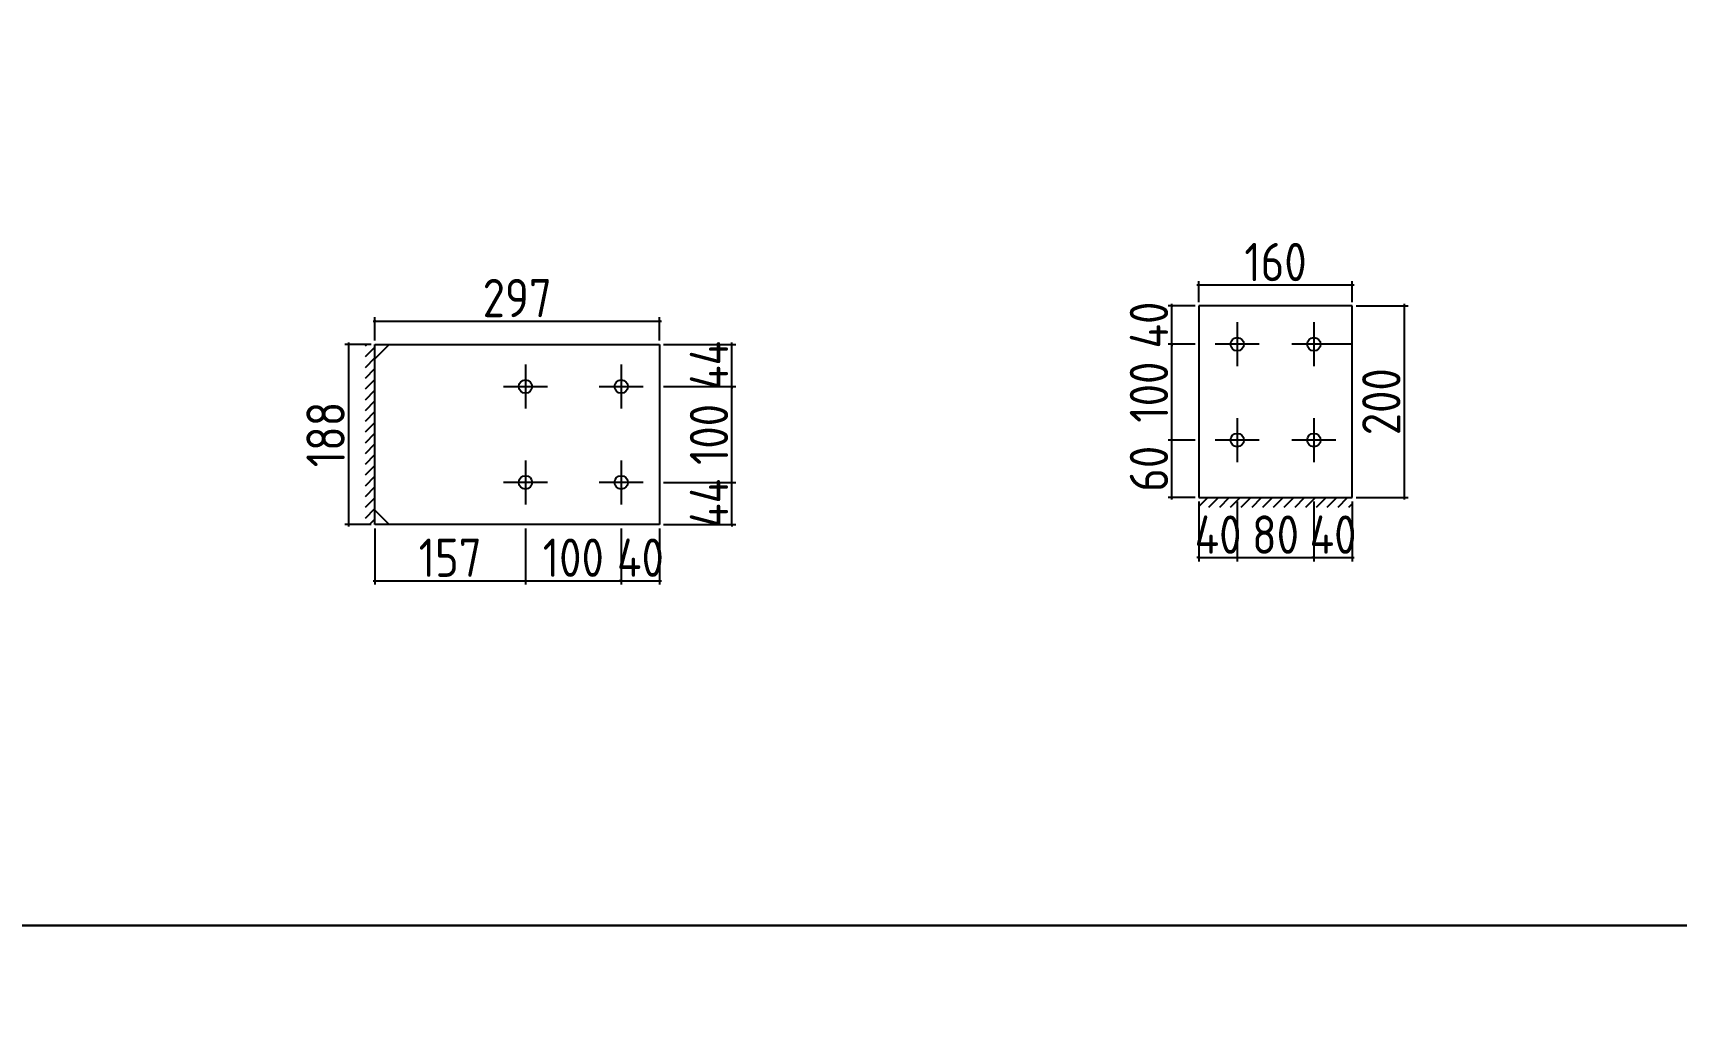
# Model space of a CAD drawing. Extents: x 102162 to 621267, y -39398 to 328893.
# Drawn here: x 306285 to 314858, y 296171 to 301260 of the extents above; entities that cross this region are included whole.
import ezdxf

# ---------------------------------------------------------------- set-up
doc = ezdxf.new("R2010")
doc.units = 0
doc.header["$LTSCALE"] = 1000
doc.header["$MEASUREMENT"] = 0
doc.styles.get("Standard").update_dxf_attribs({"font": 'gbenor.shx', "bigfont": 'gbcbig.shx'})
doc.dimstyles.get("Standard").update_dxf_attribs({"dimscale": 100, "dimtxt": 3.5, "dimasz": 1, "dimexe": 2.5, "dimexo": 3, "dimgap": 1.5, "dimtad": 1, "dimdec": 0, "dimzin": 0, "dimdsep": 46, "dimtxsty": 'Standard', "dimblk": 'ARCHTICK', "dimcen": 0.09, "dimadec": 0, "dimazin": 0, "dimtfac": 1, "dimtdec": 0, "dimtix": 1, "dimtmove": 2, "dimatfit": 3, "dimfxl": 1, "dimtolj": 1, "dimtzin": 0, "dimarcsym": 0})

# ---------------------------------------------------------------- blocks, each defined once
blk = doc.blocks.new('_ArchTick')
at = {"color": 0, "linetype": 'ByBlock', "const_width": 0.4}
blk.add_lwpolyline([(-0.5, -0.5), (0.5, 0.5)], dxfattribs=at)
blk = doc.blocks.new('*D5227')
at = {"color": 0, "lineweight": -2}
for p, q in [((308069.7, 298674.5), (308069.7, 298381.6)), ((308854.7, 298674.5), (308854.7, 298381.6)), ((308059.7, 298401.6), (308864.7, 298401.6))]:
    blk.add_line(p, q, dxfattribs=at)
at = {"layer": 'Defpoints', "color": 0}
for p in [(308069.7, 298694.5), (308854.7, 298694.5), (308854.7, 298401.6)]:
    blk.add_point(p, dxfattribs=at)
at = {"color": 0, "lineweight": -2, "xscale": 10, "yscale": 10, "zscale": 10, "rotation": 180}
blk.add_blockref('_ArchTick', (308069.7, 298401.6), dxfattribs=at)
at = {"color": 0, "lineweight": -2, "xscale": 10, "yscale": 10, "zscale": 10}
blk.add_blockref('_ArchTick', (308854.7, 298401.6), dxfattribs=at)
at = {"color": 0, "insert": (308462.2, 298521.6), "char_height": 200, "attachment_point": 5}
blk.add_mtext('\\A1;157', dxfattribs=at)
blk = doc.blocks.new('*D5322')
at = {"color": 0, "lineweight": -2}
for p, q in [((308854.7, 298674.5), (308854.7, 298381.6)), ((309354.7, 298674.5), (309354.7, 298381.6)), ((308844.7, 298401.6), (309364.7, 298401.6))]:
    blk.add_line(p, q, dxfattribs=at)
at = {"layer": 'Defpoints', "color": 0}
for p in [(308854.7, 298694.5), (309354.7, 298694.5), (309354.7, 298401.6)]:
    blk.add_point(p, dxfattribs=at)
at = {"color": 0, "lineweight": -2, "xscale": 10, "yscale": 10, "zscale": 10, "rotation": 180}
blk.add_blockref('_ArchTick', (308854.7, 298401.6), dxfattribs=at)
at = {"color": 0, "lineweight": -2, "xscale": 10, "yscale": 10, "zscale": 10}
blk.add_blockref('_ArchTick', (309354.7, 298401.6), dxfattribs=at)
at = {"color": 0, "insert": (309104.7, 298521.6), "char_height": 200, "attachment_point": 5}
blk.add_mtext('\\A1;100', dxfattribs=at)
blk = doc.blocks.new('*D5323')
at = {"color": 0, "lineweight": -2}
for p, q in [((309354.7, 298674.5), (309354.7, 298381.6)), ((309554.7, 298674.5), (309554.7, 298381.6)), ((309354.7, 298401.6), (309344.7, 298401.6)), ((309354.7, 298401.6), (309554.7, 298401.6)), ((309554.7, 298401.6), (309564.7, 298401.6))]:
    blk.add_line(p, q, dxfattribs=at)
at = {"layer": 'Defpoints', "color": 0}
for p in [(309354.7, 298694.5), (309554.7, 298694.5), (309554.7, 298401.6)]:
    blk.add_point(p, dxfattribs=at)
at = {"color": 0, "lineweight": -2, "xscale": 10, "yscale": 10, "zscale": 10}
blk.add_blockref('_ArchTick', (309354.7, 298401.6), dxfattribs=at)
at = {"color": 0, "lineweight": -2, "xscale": 10, "yscale": 10, "zscale": 10, "rotation": 180}
blk.add_blockref('_ArchTick', (309554.7, 298401.6), dxfattribs=at)
at = {"color": 0, "insert": (309454.7, 298521.6), "char_height": 200, "attachment_point": 5}
blk.add_mtext('\\A1;40', dxfattribs=at)
blk = doc.blocks.new('*D5324')
at = {"color": 0, "lineweight": -2}
for p, q in [((309574.7, 298914.5), (309952.4, 298914.5)), ((309932.4, 298914.5), (309932.4, 298924.5)), ((309932.4, 298694.5), (309932.4, 298914.5)), ((309574.7, 298694.5), (309952.4, 298694.5)), ((309932.4, 298694.5), (309932.4, 298684.5))]:
    blk.add_line(p, q, dxfattribs=at)
at = {"layer": 'Defpoints', "color": 0}
for p in [(309554.7, 298914.5), (309932.4, 298914.5), (309554.7, 298694.5)]:
    blk.add_point(p, dxfattribs=at)
at = {"color": 0, "lineweight": -2, "xscale": 10, "yscale": 10, "zscale": 10}
for p, rotation in [((309932.4, 298914.5), 270), ((309932.4, 298694.5), 90)]:
    blk.add_blockref('_ArchTick', p, dxfattribs=dict(at, rotation=rotation))
at = {"color": 0, "insert": (309812.4, 298804.5), "char_height": 200, "attachment_point": 5, "rotation": 90}
blk.add_mtext('\\A1;44', dxfattribs=at)
blk = doc.blocks.new('*D5325')
at = {"color": 0, "lineweight": -2}
for p, q in [((309574.7, 299414.5), (309952.4, 299414.5)), ((309932.4, 298904.5), (309932.4, 299424.5)), ((309574.7, 298914.5), (309952.4, 298914.5))]:
    blk.add_line(p, q, dxfattribs=at)
at = {"layer": 'Defpoints', "color": 0}
for p in [(309554.7, 299414.5), (309932.4, 299414.5), (309554.7, 298914.5)]:
    blk.add_point(p, dxfattribs=at)
at = {"color": 0, "lineweight": -2, "xscale": 10, "yscale": 10, "zscale": 10}
for p, rotation in [((309932.4, 299414.5), 90), ((309932.4, 298914.5), 270)]:
    blk.add_blockref('_ArchTick', p, dxfattribs=dict(at, rotation=rotation))
at = {"color": 0, "insert": (309812.4, 299164.5), "char_height": 200, "attachment_point": 5, "rotation": 90}
blk.add_mtext('\\A1;100', dxfattribs=at)
blk = doc.blocks.new('*D5326')
at = {"color": 0, "lineweight": -2}
for p, q in [((309932.4, 299634.5), (309932.4, 299644.5)), ((309574.7, 299634.5), (309952.4, 299634.5)), ((309932.4, 299414.5), (309932.4, 299634.5)), ((309574.7, 299414.5), (309952.4, 299414.5)), ((309932.4, 299414.5), (309932.4, 299404.5))]:
    blk.add_line(p, q, dxfattribs=at)
at = {"layer": 'Defpoints', "color": 0}
for p in [(309554.7, 299634.5), (309932.4, 299634.5), (309554.7, 299414.5)]:
    blk.add_point(p, dxfattribs=at)
at = {"color": 0, "lineweight": -2, "xscale": 10, "yscale": 10, "zscale": 10}
for p, rotation in [((309932.4, 299634.5), 270), ((309932.4, 299414.5), 90)]:
    blk.add_blockref('_ArchTick', p, dxfattribs=dict(at, rotation=rotation))
at = {"color": 0, "insert": (309812.4, 299524.5), "char_height": 200, "attachment_point": 5, "rotation": 90}
blk.add_mtext('\\A1;44', dxfattribs=at)
blk = doc.blocks.new('*D5327')
at = {"color": 0, "lineweight": -2}
for p, q in [((307932.2, 299644.5), (307932.2, 298684.5)), ((308049.7, 299634.5), (307912.2, 299634.5)), ((308049.7, 298694.5), (307912.2, 298694.5))]:
    blk.add_line(p, q, dxfattribs=at)
at = {"layer": 'Defpoints', "color": 0}
for p in [(308069.7, 299634.5), (307932.2, 298694.5), (308069.7, 298694.5)]:
    blk.add_point(p, dxfattribs=at)
at = {"color": 0, "lineweight": -2, "xscale": 10, "yscale": 10, "zscale": 10}
for p, rotation in [((307932.2, 299634.5), 90), ((307932.2, 298694.5), 270)]:
    blk.add_blockref('_ArchTick', p, dxfattribs=dict(at, rotation=rotation))
at = {"color": 0, "insert": (307812.2, 299164.5), "char_height": 200, "attachment_point": 5, "rotation": 90}
blk.add_mtext('\\A1;188', dxfattribs=at)
blk = doc.blocks.new('*D5328')
at = {"color": 0, "lineweight": -2}
for p, q in [((308059.7, 299756.5), (309564.7, 299756.5)), ((308069.7, 299654.5), (308069.7, 299776.5)), ((309554.7, 299654.5), (309554.7, 299776.5))]:
    blk.add_line(p, q, dxfattribs=at)
at = {"layer": 'Defpoints', "color": 0}
for p in [(309554.7, 299756.5), (308069.7, 299634.5), (309554.7, 299634.5)]:
    blk.add_point(p, dxfattribs=at)
at = {"color": 0, "lineweight": -2, "xscale": 10, "yscale": 10, "zscale": 10, "rotation": 180}
blk.add_blockref('_ArchTick', (308069.7, 299756.5), dxfattribs=at)
at = {"color": 0, "lineweight": -2, "xscale": 10, "yscale": 10, "zscale": 10}
blk.add_blockref('_ArchTick', (309554.7, 299756.5), dxfattribs=at)
at = {"color": 0, "insert": (308812.2, 299876.5), "char_height": 200, "attachment_point": 5}
blk.add_mtext('\\A1;297', dxfattribs=at)
blk = doc.blocks.new('*D5195')
at = {"color": 0, "lineweight": -2}
for p, q in [((312348.2, 299135.4), (312207.7, 299135.4)), ((312227.7, 298825.4), (312227.7, 299145.4)), ((312348.2, 298835.4), (312207.7, 298835.4))]:
    blk.add_line(p, q, dxfattribs=at)
at = {"layer": 'Defpoints', "color": 0}
for p in [(312227.7, 299135.4), (312368.2, 299135.4), (312368.2, 298835.4)]:
    blk.add_point(p, dxfattribs=at)
at = {"color": 0, "lineweight": -2, "xscale": 10, "yscale": 10, "zscale": 10}
for p, rotation in [((312227.7, 299135.4), 90), ((312227.7, 298835.4), 270)]:
    blk.add_blockref('_ArchTick', p, dxfattribs=dict(at, rotation=rotation))
at = {"color": 0, "insert": (312107.7, 298985.4), "char_height": 200, "attachment_point": 5, "rotation": 90}
blk.add_mtext('\\A1;60', dxfattribs=at)
blk = doc.blocks.new('*D5251')
at = {"color": 0, "lineweight": -2}
for p, q in [((312368.2, 298815.4), (312368.2, 298501.9)), ((312568.2, 298815.4), (312568.2, 298501.9)), ((312368.2, 298521.9), (312358.2, 298521.9)), ((312368.2, 298521.9), (312568.2, 298521.9)), ((312568.2, 298521.9), (312578.2, 298521.9))]:
    blk.add_line(p, q, dxfattribs=at)
at = {"layer": 'Defpoints', "color": 0}
for p in [(312368.2, 298835.4), (312568.2, 298835.4), (312568.2, 298521.9)]:
    blk.add_point(p, dxfattribs=at)
at = {"color": 0, "lineweight": -2, "xscale": 10, "yscale": 10, "zscale": 10}
blk.add_blockref('_ArchTick', (312368.2, 298521.9), dxfattribs=at)
at = {"color": 0, "lineweight": -2, "xscale": 10, "yscale": 10, "zscale": 10, "rotation": 180}
blk.add_blockref('_ArchTick', (312568.2, 298521.9), dxfattribs=at)
at = {"color": 0, "insert": (312468.2, 298641.9), "char_height": 200, "attachment_point": 5}
blk.add_mtext('\\A1;40', dxfattribs=at)
blk = doc.blocks.new('*D5252')
at = {"color": 0, "lineweight": -2}
for p, q in [((312348.2, 299835.4), (312207.7, 299835.4)), ((312227.7, 299835.4), (312227.7, 299845.4)), ((312227.7, 299635.4), (312227.7, 299835.4)), ((312348.2, 299635.4), (312207.7, 299635.4)), ((312227.7, 299635.4), (312227.7, 299625.4))]:
    blk.add_line(p, q, dxfattribs=at)
at = {"layer": 'Defpoints', "color": 0}
for p in [(312227.7, 299835.4), (312368.2, 299835.4), (312368.2, 299635.4)]:
    blk.add_point(p, dxfattribs=at)
at = {"color": 0, "lineweight": -2, "xscale": 10, "yscale": 10, "zscale": 10}
for p, rotation in [((312227.7, 299835.4), 270), ((312227.7, 299635.4), 90)]:
    blk.add_blockref('_ArchTick', p, dxfattribs=dict(at, rotation=rotation))
at = {"color": 0, "insert": (312107.7, 299735.4), "char_height": 200, "attachment_point": 5, "rotation": 90}
blk.add_mtext('\\A1;40', dxfattribs=at)
blk = doc.blocks.new('*D5196')
at = {"color": 0, "lineweight": -2}
for p, q in [((312968.2, 298815.4), (312968.2, 298501.9)), ((313168.2, 298815.4), (313168.2, 298501.9)), ((312968.2, 298521.9), (312958.2, 298521.9)), ((312968.2, 298521.9), (313168.2, 298521.9)), ((313168.2, 298521.9), (313178.2, 298521.9))]:
    blk.add_line(p, q, dxfattribs=at)
at = {"layer": 'Defpoints', "color": 0}
for p in [(312968.2, 298835.4), (313168.2, 298835.4), (313168.2, 298521.9)]:
    blk.add_point(p, dxfattribs=at)
at = {"color": 0, "lineweight": -2, "xscale": 10, "yscale": 10, "zscale": 10}
blk.add_blockref('_ArchTick', (312968.2, 298521.9), dxfattribs=at)
at = {"color": 0, "lineweight": -2, "xscale": 10, "yscale": 10, "zscale": 10, "rotation": 180}
blk.add_blockref('_ArchTick', (313168.2, 298521.9), dxfattribs=at)
at = {"color": 0, "insert": (313068.2, 298641.9), "char_height": 200, "attachment_point": 5}
blk.add_mtext('\\A1;40', dxfattribs=at)
blk = doc.blocks.new('*D5197')
at = {"color": 0, "lineweight": -2}
for p, q in [((312568.2, 298815.4), (312568.2, 298501.9)), ((312968.2, 298815.4), (312968.2, 298501.9)), ((312558.2, 298521.9), (312978.2, 298521.9))]:
    blk.add_line(p, q, dxfattribs=at)
at = {"layer": 'Defpoints', "color": 0}
for p in [(312568.2, 298835.4), (312968.2, 298835.4), (312968.2, 298521.9)]:
    blk.add_point(p, dxfattribs=at)
at = {"color": 0, "lineweight": -2, "xscale": 10, "yscale": 10, "zscale": 10, "rotation": 180}
blk.add_blockref('_ArchTick', (312568.2, 298521.9), dxfattribs=at)
at = {"color": 0, "lineweight": -2, "xscale": 10, "yscale": 10, "zscale": 10}
blk.add_blockref('_ArchTick', (312968.2, 298521.9), dxfattribs=at)
at = {"color": 0, "insert": (312768.2, 298641.9), "char_height": 200, "attachment_point": 5}
blk.add_mtext('\\A1;80', dxfattribs=at)
blk = doc.blocks.new('*D5253')
at = {"color": 0, "lineweight": -2}
for p, q in [((312227.7, 299125.4), (312227.7, 299645.4)), ((312348.2, 299635.4), (312207.7, 299635.4)), ((312348.2, 299135.4), (312207.7, 299135.4))]:
    blk.add_line(p, q, dxfattribs=at)
at = {"layer": 'Defpoints', "color": 0}
for p in [(312227.7, 299635.4), (312368.2, 299635.4), (312368.2, 299135.4)]:
    blk.add_point(p, dxfattribs=at)
at = {"color": 0, "lineweight": -2, "xscale": 10, "yscale": 10, "zscale": 10}
for p, rotation in [((312227.7, 299635.4), 90), ((312227.7, 299135.4), 270)]:
    blk.add_blockref('_ArchTick', p, dxfattribs=dict(at, rotation=rotation))
at = {"color": 0, "insert": (312107.7, 299385.4), "char_height": 200, "attachment_point": 5, "rotation": 90}
blk.add_mtext('\\A1;100', dxfattribs=at)
blk = doc.blocks.new('*D5254')
at = {"color": 0, "lineweight": -2}
for p, q in [((313178.2, 299944.4), (312358.2, 299944.4)), ((312368.2, 299855.4), (312368.2, 299964.4)), ((313168.2, 299855.4), (313168.2, 299964.4))]:
    blk.add_line(p, q, dxfattribs=at)
at = {"layer": 'Defpoints', "color": 0}
for p in [(312368.2, 299944.4), (312368.2, 299835.4), (313168.2, 299835.4)]:
    blk.add_point(p, dxfattribs=at)
at = {"color": 0, "lineweight": -2, "xscale": 10, "yscale": 10, "zscale": 10, "rotation": 180}
blk.add_blockref('_ArchTick', (312368.2, 299944.4), dxfattribs=at)
at = {"color": 0, "lineweight": -2, "xscale": 10, "yscale": 10, "zscale": 10}
blk.add_blockref('_ArchTick', (313168.2, 299944.4), dxfattribs=at)
at = {"color": 0, "insert": (312768.2, 300064.4), "char_height": 200, "attachment_point": 5}
blk.add_mtext('\\A1;160', dxfattribs=at)
blk = doc.blocks.new('*D5198')
at = {"color": 0, "lineweight": -2}
for p, q in [((313188.2, 299835.4), (313460.1, 299835.4)), ((313440.1, 299845.4), (313440.1, 298825.4)), ((313188.2, 298835.4), (313460.1, 298835.4))]:
    blk.add_line(p, q, dxfattribs=at)
at = {"layer": 'Defpoints', "color": 0}
for p in [(313168.2, 299835.4), (313168.2, 298835.4), (313440.1, 298835.4)]:
    blk.add_point(p, dxfattribs=at)
at = {"color": 0, "lineweight": -2, "xscale": 10, "yscale": 10, "zscale": 10}
for p, rotation in [((313440.1, 299835.4), 90), ((313440.1, 298835.4), 270)]:
    blk.add_blockref('_ArchTick', p, dxfattribs=dict(at, rotation=rotation))
at = {"color": 0, "insert": (313320.1, 299335.4), "char_height": 200, "attachment_point": 5, "rotation": 90}
blk.add_mtext('\\A1;200', dxfattribs=at)

msp = doc.modelspace()

# ---------------------------------------------------------------- hatches: boundary and pattern name
h = msp.add_hatch()
h.set_pattern_fill('ANSI31', color=256, scale=25, style=0)
h.set_pattern_definition([(45, (-910448.65, -190037.75), (-28.0633004, 28.0633004), [])])
h.paths.add_polyline_path([(308069.7, 299634.5), (308019.7, 299634.5), (308019.7, 298694.5), (308069.7, 298694.5)])
h = msp.add_hatch()
h.set_pattern_fill('ANSI31', color=2, scale=25, style=0)
h.set_pattern_definition([(45, (-894093.72, -189421.052), (-28.0633004, 28.0633004), [])])
h.paths.add_polyline_path([(313168.2, 298835.4), (313142.4, 298835.4), (313168.2, 298802.2)], flags=17)
h.paths.add_polyline_path([(313142.4, 298835.4), (312368.2, 298835.4), (312368.2, 298785.4), (313168.2, 298785.4), (313168.2, 298802.2)])

# ---------------------------------------------------------------- linework, layer by layer
at = {"color": 2}
for p, q in [((312368.2, 299835.4), (312368.2, 298835.4)), ((313168.2, 299835.4), (312368.2, 299835.4)), ((313168.2, 298835.4), (313168.2, 299835.4)), ((312568.2, 299750.4), (312568.2, 299520.4)), ((312968.2, 299750.4), (312968.2, 299520.4)), ((308069.7, 298694.5), (308069.7, 299634.5)), ((308069.7, 299634.5), (309554.7, 299634.5)), ((309554.7, 299634.5), (309554.7, 298694.5)), ((312683.2, 299635.4), (312453.2, 299635.4)), ((313083.2, 299635.4), (312853.2, 299635.4)), ((313168.2, 299635.4), (312933.2, 299635.4)), ((308854.7, 299529.5), (308854.7, 299299.5)), ((309354.7, 299529.5), (309354.7, 299299.5)), ((308739.7, 299414.5), (308969.7, 299414.5)), ((309239.7, 299414.5), (309469.7, 299414.5)), ((312568.2, 299250.4), (312568.2, 299020.4)), ((312968.2, 299250.4), (312968.2, 299020.4)), ((312683.2, 299135.4), (312453.2, 299135.4)), ((313083.2, 299135.4), (312853.2, 299135.4)), ((308854.7, 299029.5), (308854.7, 298799.5)), ((309354.7, 299029.5), (309354.7, 298799.5)), ((308969.7, 298914.5), (308739.7, 298914.5)), ((309469.7, 298914.5), (309239.7, 298914.5)), ((312368.2, 298835.4), (313168.2, 298835.4)), ((309554.7, 298694.5), (308069.7, 298694.5))]:
    msp.add_line(p, q, dxfattribs=at)
for p, q in [((308144.7, 299634.5), (308069.7, 299559.5)), ((308069.7, 298769.5), (308144.7, 298694.5))]:
    msp.add_line(p, q)
for points in [[(295211.7, 317601.7), (324911.7, 317601.7), (324911.7, 296601.7), (295211.7, 296601.7)], [(295211.7, 296601.7), (324911.7, 296601.7), (324911.7, 275601.7), (295211.7, 275601.7)]]:
    msp.add_lwpolyline(points, close=True)
for centre in [(312568.2, 299635.4), (312968.2, 299635.4), (308854.7, 299414.5), (309354.7, 299414.5), (312568.2, 299135.4), (312968.2, 299135.4), (308854.7, 298914.5), (309354.7, 298914.5)]:
    msp.add_circle(centre, 35, dxfattribs=at)

# ---------------------------------------------------------------- dimensions: what is measured, and where the dimension line sits
at = {"color": 4}
for p1, p2, distance, picture, middle in [((313168.2, 299835.4), (312368.2, 299835.4), -109, '*D5254', (312768.2, 300064.4)), ((308069.7, 299634.5), (309554.7, 299634.5), 122, '*D5328', (308812.2, 299876.5)), ((313168.2, 299835.4), (313168.2, 298835.4), 272, '*D5198', (313320.1, 299335.4)), ((308069.7, 299634.5), (308069.7, 298694.5), -137.5, '*D5327', (307812.2, 299164.5))]:
    dim = msp.add_aligned_dim(p1=p1, p2=p2, distance=distance, dimstyle='Standard', override={"dimtxt": 2, "dimasz": 0.1, "dimexe": 0.2, "dimexo": 0.2, "dimgap": 0.2, "dimlfac": 0.2, "dimdle": 0.1}, dxfattribs=at)
    dim.commit()
    dim.dimension.update_dxf_attribs({"geometry": picture, "text_midpoint": middle})
for base, p1, p2, picture, middle in [((312227.7, 299835.4), (312368.2, 299635.4), (312368.2, 299835.4), '*D5252', (312107.7, 299735.4)), ((309932.4, 299634.5), (309554.7, 299414.5), (309554.7, 299634.5), '*D5326', (309812.4, 299524.5)), ((312227.7, 299635.4), (312368.2, 299135.4), (312368.2, 299635.4), '*D5253', (312107.7, 299385.4)), ((309932.4, 299414.5), (309554.7, 298914.5), (309554.7, 299414.5), '*D5325', (309812.4, 299164.5)), ((312227.7, 299135.4), (312368.2, 298835.4), (312368.2, 299135.4), '*D5195', (312107.7, 298985.4)), ((309932.4, 298914.5), (309554.7, 298694.5), (309554.7, 298914.5), '*D5324', (309812.4, 298804.5))]:
    dim = msp.add_linear_dim(base=base, p1=p1, p2=p2, angle=90, dimstyle='Standard', override={"dimtxt": 2, "dimasz": 0.1, "dimexe": 0.2, "dimexo": 0.2, "dimgap": 0.2, "dimlfac": 0.2, "dimdle": 0.1}, dxfattribs=at)
    dim.commit()
    dim.dimension.update_dxf_attribs({"geometry": picture, "text_midpoint": middle})
for base, p1, p2, picture, middle in [((312568.2, 298521.9), (312368.2, 298835.4), (312568.2, 298835.4), '*D5251', (312468.2, 298641.9)), ((312968.2, 298521.9), (312568.2, 298835.4), (312968.2, 298835.4), '*D5197', (312768.2, 298641.9)), ((313168.2, 298521.9), (312968.2, 298835.4), (313168.2, 298835.4), '*D5196', (313068.2, 298641.9)), ((308854.7, 298401.6), (308069.7, 298694.5), (308854.7, 298694.5), '*D5227', (308462.2, 298521.6)), ((309354.7, 298401.6), (308854.7, 298694.5), (309354.7, 298694.5), '*D5322', (309104.7, 298521.6)), ((309554.7, 298401.6), (309354.7, 298694.5), (309554.7, 298694.5), '*D5323', (309454.7, 298521.6))]:
    dim = msp.add_linear_dim(base=base, p1=p1, p2=p2, dimstyle='Standard', override={"dimtxt": 2, "dimasz": 0.1, "dimexe": 0.2, "dimexo": 0.2, "dimgap": 0.2, "dimlfac": 0.2, "dimdle": 0.1}, dxfattribs=at)
    dim.commit()
    dim.dimension.update_dxf_attribs({"geometry": picture, "text_midpoint": middle})

doc.saveas('drawing.dxf')
